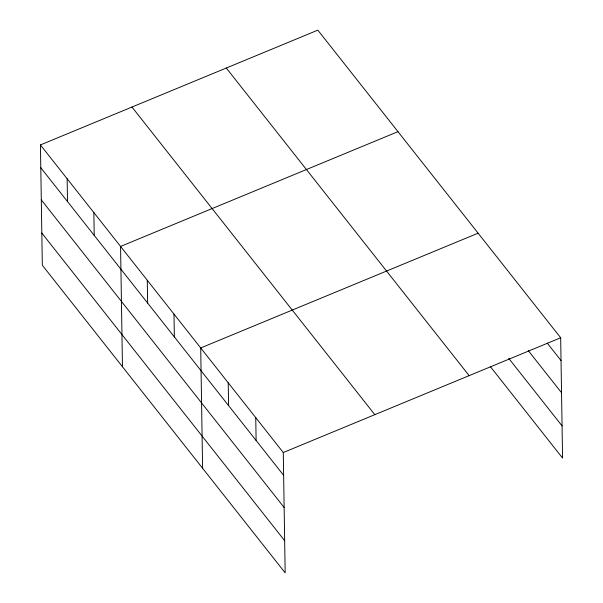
<?xml version="1.0" encoding="UTF-8"?>
<svg xmlns="http://www.w3.org/2000/svg" width="603" height="603" viewBox="0 0 603 603"><rect width="100%" height="100%" fill="white"/><g stroke="black" fill="none" stroke-linecap="round" stroke-linejoin="round"><path stroke-width="0.9" d="M40.431 144.924L283.274 452.536L285.166 572.85L42.323 265.23L40.431 144.924L317.834 30.15L560.677 337.77L562.569 458.076L490.322 366.564M397.972 131.665L120.57 246.439L122.462 366.745M478.111 233.18L200.709 347.954L202.6 468.26M283.274 452.536L560.677 337.77M547.275 343.137L561.039 360.564M528.288 350.614L561.544 392.741M508.736 358.348L562.064 425.899M226.291 68.026L469.134 375.639M131.974 107.048L374.817 414.668M40.793 167.724L283.636 475.337M41.298 199.902L284.141 507.515M41.818 233.052L284.661 540.672M255.755 417.675L256.109 440.476M228.228 382.815L228.59 405.615M173.996 314.11L174.35 336.911M147.283 280.274L147.637 303.075M93.857 212.595L94.219 235.396M67.144 178.759L67.506 201.56"/></g></svg>
